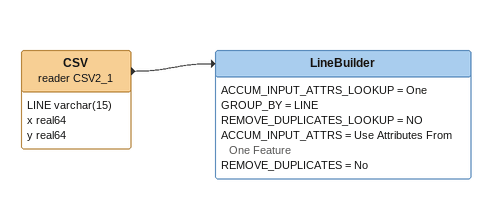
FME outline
CSV (reader CSV2_1)
    attributes: LINE varchar(15), x real64, y real64
    -> LineBuilder
LineBuilder
    ACCUM_INPUT_ATTRS_LOOKUP = One
    GROUP_BY = LINE
    REMOVE_DUPLICATES_LOOKUP = NO
    ACCUM_INPUT_ATTRS = Use Attributes From One Feature
    REMOVE_DUPLICATES = No
